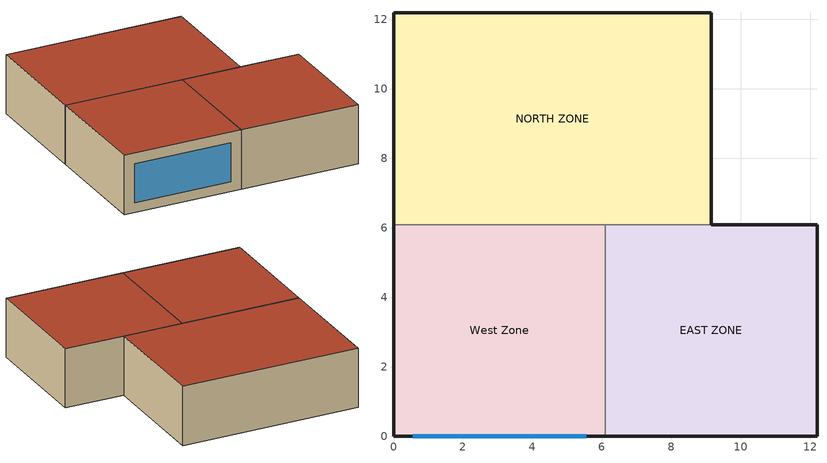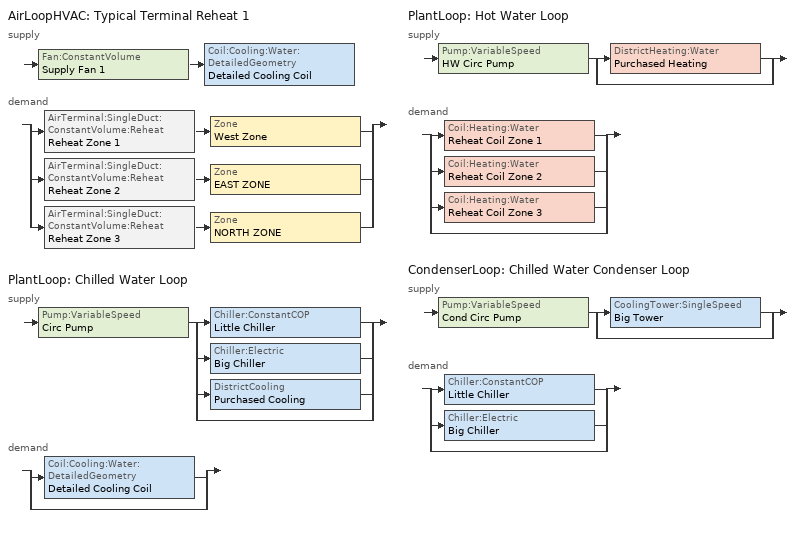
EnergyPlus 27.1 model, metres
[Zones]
West Zone
 floor ground (Slab Floor with Radiant): 0,0 0,6.1 6.1,6.1 6.1,0 z0
 wall outside (EXTWALL80): 0,6.1 0,0 6.1,0 z0:3.05
 wall to NORTH ZONE (PARTITION06): 6.1,6.1 0,6.1 z0:3.05
 wall to EAST ZONE (PARTITION06): 6.1,0 6.1,6.1 z0:3.05
 window (WIN-CON-LIGHT): 0.55,0 5.55,0 z0.5:2.5
 roof outside (ROOF34): 0,6.1 0,0 6.1,0 6.1,6.1 z3.05
EAST ZONE
 floor ground (Slab Floor with Radiant): 6.1,0 6.1,6.1 12.19,6.1 12.19,0 z0
 wall outside (EXTWALL80): 6.1,0 12.19,0 12.19,6.1 9.14,6.1 z0:3.05
 wall to NORTH ZONE (PARTITION06): 9.14,6.1 6.1,6.1 z0:3.05
 roof outside (ROOF34): 6.1,6.1 6.1,0 12.19,0 12.19,6.1 z3.05
NORTH ZONE
 floor ground (Slab Floor with Radiant): 0,6.1 0,12.19 9.14,12.19 9.14,6.1 z0
 wall outside (EXTWALL80): 9.14,6.1 9.14,12.19 0,12.19 0,6.1 z0:3.05
 roof outside (ROOF34): 0,12.19 0,6.1 9.14,6.1 9.14,12.19 z3.05
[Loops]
AirLoopHVAC 'Typical Terminal Reheat 1'
 supply: Fan:ConstantVolume 'Supply Fan 1' > Coil:Cooling:Water:DetailedGeometry 'Detailed Cooling Coil'
 demand: split
  | AirTerminal:SingleDuct:ConstantVolume:Reheat 'Reheat Zone 1' > Zone 'West Zone'
  | AirTerminal:SingleDuct:ConstantVolume:Reheat 'Reheat Zone 2' > Zone 'EAST ZONE'
  | AirTerminal:SingleDuct:ConstantVolume:Reheat 'Reheat Zone 3' > Zone 'NORTH ZONE'
PlantLoop 'Chilled Water Loop'
 supply: Pump:VariableSpeed 'Circ Pump' > split
  | Chiller:ConstantCOP 'Little Chiller'
  | Chiller:Electric 'Big Chiller'
  | DistrictCooling 'Purchased Cooling'
  | bypass
 demand: split
  | Coil:Cooling:Water:DetailedGeometry 'Detailed Cooling Coil'
  | bypass
PlantLoop 'Hot Water Loop'
 supply: Pump:VariableSpeed 'HW Circ Pump' > split
  | DistrictHeating:Water 'Purchased Heating'
  | bypass
 demand: split
  | Coil:Heating:Water 'Reheat Coil Zone 1'
  | Coil:Heating:Water 'Reheat Coil Zone 2'
  | Coil:Heating:Water 'Reheat Coil Zone 3'
  | bypass
CondenserLoop 'Chilled Water Condenser Loop'
 supply: Pump:VariableSpeed 'Cond Circ Pump' > split
  | CoolingTower:SingleSpeed 'Big Tower'
  | bypass
 demand: split
  | Chiller:ConstantCOP 'Little Chiller'
  | Chiller:Electric 'Big Chiller'
  | bypass
[Building]
NONE: North Axis {deg}=0; Terrain=Suburbs; Loads Convergence Tolerance Value {W}=0.04; Temperature Convergence Tolerance Value {deltaC}=0.4; Solar Distribution=FullInteriorAndExterior; Maximum Number of Warmup Days=25; Minimum Number of Warmup Days=6
[Site:Location]
CHICAGO_IL_USA_WMO_725300: Latitude {deg}=42; Longitude {deg}=-87.88; Time Zone {hr}=-6; Elevation {m}=190
[SizingPeriod:DesignDay] Day of Month=21; Humidity Condition Type=Wetbulb; Barometric Pressure {Pa}=99063; Rain Indicator=No; Snow Indicator=No; Daylight Saving Time Indicator=No; Solar Model Indicator=ASHRAEClearSky
Name | Month | Day Type | Maximum Dry-Bulb Temperature {C} | Daily Dry-Bulb Temperature Range {deltaC} | Wetbulb or DewPoint at Maximum Dry-Bulb {C} | Wind Speed {m/s} | Wind Direction {deg} | Sky Clearness
CHICAGO Ann Htg 99% Condns DB | 1 | WinterDesignDay | -17.3 | 0 | -17.3 | 4.9 | 270 | 0
CHICAGO Ann Clg 1% Condns DB=>MWB | 7 | SummerDesignDay | 31.5 | 10.7 | 23 | 5.3 | 230 | 1
[Site:GroundTemperature:BuildingSurface]
20.03, 20.03, 20.13, 20.3, 20.43, 20.52, 20.62, 20.77, 20.78, 20.55, 20.44, 20.2
[Material] Thermal Absorptance=0.9
Name | Roughness | Thickness {m} | Conductivity {W/m-K} | Density {kg/m3} | Specific Heat {J/kg-K} | Solar Absorptance | Visible Absorptance
A1 - 1 IN STUCCO | Smooth | 0.0253898 | 0.691831 | 1858.142 | 836.8 | 0.92 | 0.92
C4 - 4 IN COMMON BRICK | Rough | 0.101498 | 0.726422 | 1922.216 | 836.8 | 0.76 | 0.76
E1 - 3 / 4 IN PLASTER OR GYP BOARD | Smooth | 0.01905 | 0.726422 | 1601.846 | 836.8 | 0.92 | 0.92
C6 - 8 IN CLAY TILE | Smooth | 0.203302 | 0.570761 | 1121.292 | 836.8 | 0.82 | 0.82
E2 - 1 / 2 IN SLAG OR STONE | Rough | 0.0127102 | 1.435549 | 881.0155 | 1673.6 | 0.55 | 0.55
E3 - 3 / 8 IN FELT AND MEMBRANE | Rough | 0.00954024 | 0.190253 | 1121.292 | 1673.6 | 0.75 | 0.75
B5 - 1 IN DENSE INSULATION | VeryRough | 0.0253898 | 0.0432394 | 91.30524 | 836.8 | 0.5 | 0.5
C12 - 2 IN HW CONCRETE | MediumRough | 0.0509016 | 1.729577 | 2242.585 | 836.8 | 0.65 | 0.65
CONCRETE - DRIED SAND AND GRAVEL 4 IN | MediumRough | 0.1 | 1.29 | 2242.58 | 830 | 0.6 | 0.6
INS - EXPANDED EXT POLYSTYRENE R12 2 IN | Rough | 0.05 | 0.02 | 56.06 | 1210 | 0.5 | 0.5
GYP1 | MediumRough | 0.0127 | 0.7845 | 1842.12 | 988 | 0.5 | 0.5
GYP2 | MediumRough | 0.01905 | 0.7845 | 1842.12 | 988 | 0.5 | 0.5
FINISH FLOORING - TILE 1 / 16 IN | Smooth | 0.0016 | 0.17 | 1922.21 | 1250 | 0.5 | 0.5
[WindowMaterial:Glazing]
WIN-LAY-GLASS-LIGHT: Optical Data Type=SpectralAverage; Thickness {m}=0.003; Solar Transmittance at Normal Incidence=0.9; Front Side Solar Reflectance at Normal Incidence=0.031; Back Side Solar Reflectance at Normal Incidence=0.031; Visible Transmittance at Normal Incidence=0.9; Front Side Visible Reflectance at Normal Incidence=0.05; Back Side Visible Reflectance at Normal Incidence=0.05; Infrared Transmittance at Normal Incidence=0; Front Side Infrared Hemispherical Emissivity=0.84; Back Side Infrared Hemispherical Emissivity=0.84; Conductivity {W/m-K}=0.9
[Construction]
EXTWALL80: A1 - 1 IN STUCCO, C4 - 4 IN COMMON BRICK, E1 - 3 / 4 IN PLASTER OR GYP BOARD
PARTITION06: E1 - 3 / 4 IN PLASTER OR GYP BOARD, C6 - 8 IN CLAY TILE, E1 - 3 / 4 IN PLASTER OR GYP BOARD
ROOF34: E2 - 1 / 2 IN SLAG OR STONE, E3 - 3 / 8 IN FELT AND MEMBRANE, B5 - 1 IN DENSE INSULATION, C12 - 2 IN HW CONCRETE
WIN-CON-LIGHT: WIN-LAY-GLASS-LIGHT
Slab Floor with Radiant: CONCRETE - DRIED SAND AND GRAVEL 4 IN, INS - EXPANDED EXT POLYSTYRENE R12 2 IN, GYP1, GYP2, FINISH FLOORING - TILE 1 / 16 IN
[Zone] Type=1; Multiplier=1; Ceiling Height {m}=autocalculate; Volume {m3}=autocalculate
West Zone; EAST ZONE; NORTH ZONE
[People] Number of People Schedule=BLDG Sch   1; Number of People Calculation Method=people; Fraction Radiant=0.3; Activity Level Schedule=Activity Sch; Carbon Dioxide Generation Rate {m3/s-W}=3.82E-8; Mean Radiant Temperature Calculation Type=EnclosureAveraged; Work Efficiency Schedule=Work Eff Sch; Clothing Insulation Calculation Method=ClothingInsulationSchedule; Clothing Insulation Schedule=Clothing Sch; Air Velocity Schedule=Air Velo Sch; Thermal Comfort Model 1 Type=FANGER
Name | Zone or ZoneList or Space or SpaceList | Number of People
West Zone | West Zone | 3
EAST ZONE | EAST ZONE | 3
NORTH ZONE | NORTH ZONE | 4
[ElectricEquipment] Schedule=BLDG Sch   2; Design Level Calculation Method=EquipmentLevel; Fraction Latent=0; Fraction Radiant=0.3; Fraction Lost=0
Name | Zone or ZoneList or Space or SpaceList | Design Level {W}
West Zone ElecEq 1 | West Zone | 2928.751
EAST ZONE ElecEq 1 | EAST ZONE | 1464.375
NORTH ZONE ElecEq 1 | NORTH ZONE | 2928.751
[Lights] Schedule=BLDG Sch   3; Design Level Calculation Method=LightingLevel; Return Air Fraction=0; Fraction Radiant=0.2; Fraction Visible=0.2; Fraction Replaceable=0
Name | Zone or ZoneList or Space or SpaceList | Lighting Level {W}
EAST ZONE Lights 1 | EAST ZONE | 1464.375
NORTH ZONE Lights 1 | NORTH ZONE | 878.6252
[AirLoopHVAC]
Typical Terminal Reheat 1: Design Supply Air Flow Rate {m3/s}=1.3
[AvailabilityManager:Scheduled]
Reheat System 1 Avail: Schedule=FanAndCoilAvailSched
[PlantLoop] Fluid Type=Water; Minimum Loop Flow Rate {m3/s}=0; Plant Loop Volume {m3}=autocalculate; Load Distribution Scheme=Optimal
Name | Plant Equipment Operation Scheme | Maximum Loop Temperature {C} | Minimum Loop Temperature {C} | Maximum Loop Flow Rate {m3/s}
Chilled Water Loop | CW Loop Operation | 98 | 1 | 0.0011
Hot Water Loop | Hot Loop Operation | 100 | 10 | 0.0043
[SetpointManager:Scheduled] Control Variable=Temperature
Name | Schedule | Setpoint Node or NodeList
Chilled Water Loop Setpoint Manager | CW Loop Temp Schedule | Chilled Water Loop Setpoint Node List
Big Chiller Setpoint Manager | CW Loop Temp Schedule | Big Chiller Outlet Node
Little Chiller Setpoint Manager | CW Loop Temp Schedule | Little Chiller Outlet Node
Hot Water Loop Setpoint Manager | HW Loop Temp Schedule | Hot Water Loop Setpoint Node List
Supply Air Temp Manager | Seasonal Reset Supply Air Temp Sch | Supply Air Temp Nodes
[PlantEquipmentOperationSchemes]
Name | Control Scheme 1 | Control Scheme 1 Schedule | Control Scheme 2 | Control Scheme 2 Schedule
CW Loop Operation | Peak Operation | On Peak | Off Peak Operation | Off Peak
Hot Loop Operation | Purchased Only | ON
[PlantEquipmentOperation:CoolingLoad] Load Range 1 Lower Limit {W}=0
Name | Load Range 1 Upper Limit {W} | Range 1 Equipment List | Load Range 2 Lower Limit {W} | Load Range 2 Upper Limit {W} | Range 2 Equipment List | Load Range 3 Lower Limit {W} | Load Range 3 Upper Limit {W} | Range 3 Equipment List
Peak Operation | 70000 | Chiller Plant | 70000 | 245000 | Chiller Plant and Purchased | 245000 | 500000 | Purchased Only
Off Peak Operation | 900000 | All Chillers
Year Round Tower Operation | 90000000 | All Towers
[PlantEquipmentList]
Chiller Plant: Little Chiller
Chiller Plant and Purchased: Big Chiller, Purchased Cooling
Purchased Only: Purchased Cooling
All Chillers: Big Chiller, Little Chiller
heating plant: Purchased Heating
[DistrictCooling]
Purchased Cooling: Nominal Capacity {W}=680000
[Chiller:Electric]
Big Chiller: Condenser Type=WaterCooled; Nominal Capacity {W}=45000; Nominal COP {W/W}=2.75; Minimum Part Load Ratio=.15; Maximum Part Load Ratio=1; Optimum Part Load Ratio=.65; Design Condenser Inlet Temperature {C}=29.44; Temperature Rise Coefficient=2.682759; Design Chilled Water Outlet Temperature {C}=6.667; Design Chilled Water Flow Rate {m3/s}=0.0011; Design Condenser Fluid Flow Rate {m3/s}=0.0005; Coefficient 1 of Capacity Ratio Curve=0.944836; Coefficient 2 of Capacity Ratio Curve=-0.0570088; Coefficient 3 of Capacity Ratio Curve=-0.00185486; Coefficient 1 of Power Ratio Curve=1.907846; Coefficient 2 of Power Ratio Curve=-1.20499; Coefficient 3 of Power Ratio Curve=0.263462; Coefficient 1 of Full Load Ratio Curve=0.03303; Coefficient 2 of Full Load Ratio Curve=0.6852; Coefficient 3 of Full Load Ratio Curve=0.2818; Chilled Water Outlet Temperature Lower Limit {C}=5; Chiller Flow Mode=LeavingSetpointModulated
[Chiller:ConstantCOP]
Little Chiller: Nominal Capacity {W}=25000; Nominal COP {W/W}=2.5; Design Chilled Water Flow Rate {m3/s}=0.0011; Design Condenser Water Flow Rate {m3/s}=0.0011; Condenser Type=WaterCooled; Chiller Flow Mode=LeavingSetpointModulated
[Pump:VariableSpeed] Design Pump Head {Pa}=300000; Motor Efficiency=.87; Fraction of Motor Inefficiencies to Fluid Stream=0; Coefficient 1 of the Part Load Performance Curve=0; Coefficient 2 of the Part Load Performance Curve=1; Coefficient 3 of the Part Load Performance Curve=0; Coefficient 4 of the Part Load Performance Curve=0; Design Minimum Flow Rate {m3/s}=0; Pump Control Type=INTERMITTENT
Name | Design Maximum Flow Rate {m3/s} | Design Power Consumption {W}
Circ Pump; Cond Circ Pump | .0011 | 500
HW Circ Pump | .0043 | 2000
[CondenserLoop]
Chilled Water Condenser Loop: Fluid Type=Water; Condenser Equipment Operation Scheme=Tower Loop Operation; Maximum Loop Temperature {C}=80; Minimum Loop Temperature {C}=10; Maximum Loop Flow Rate {m3/s}=0.0011; Minimum Loop Flow Rate {m3/s}=0; Condenser Loop Volume {m3}=autocalculate; Load Distribution Scheme=SequentialLoad
[SetpointManager:FollowOutdoorAirTemperature]
MyCondenserControl: Control Variable=Temperature; Reference Temperature Type=OutdoorAirWetBulb; Offset Temperature Difference {deltaC}=0; Maximum Setpoint Temperature {C}=80; Minimum Setpoint Temperature {C}=10; Setpoint Node or NodeList=Condenser Supply Outlet Node
[CondenserEquipmentOperationSchemes]
Tower Loop Operation: Control Scheme 1=Year Round Tower Operation; Control Scheme 1 Schedule=ON
[CondenserEquipmentList]
All Towers: Big Tower
[CoolingTower:SingleSpeed]
Big Tower: Design Water Flow Rate {m3/s}=.0011; Design Air Flow Rate {m3/s}=16; Design Fan Power {W}=1000; Design U-Factor Times Area Value {W/K}=1750; Free Convection Regime Air Flow Rate {m3/s}=0; Free Convection Regime U-Factor Times Area Value {W/K}=0; Performance Input Method=UFactorTimesAreaAndDesignWaterFlowRate
[PlantEquipmentOperation:HeatingLoad]
Purchased Only: Load Range 1 Lower Limit {W}=0; Load Range 1 Upper Limit {W}=1000000; Range 1 Equipment List=heating plant
[DistrictHeating:Water]
Purchased Heating: Nominal Capacity {W}=1000000
[ZoneControl:Thermostat] Control Type Schedule=Zone Control Type Sched; Control 1=Heating Setpoint with SB; Control 2=Cooling Setpoint with SB
Name | Zone or ZoneList
Zone 1 Thermostat | West Zone
Zone 2 Thermostat | EAST ZONE
Zone 3 Thermostat | NORTH ZONE
[ThermostatSetpoint:SingleHeating]
Heating Setpoint with SB: Setpoint Temperature Schedule=Heating Setpoints
[ThermostatSetpoint:SingleCooling]
Cooling Setpoint with SB: Setpoint Temperature Schedule=Cooling Setpoints
[Zone equipment]
West Zone: Reheat Zone 1, Zone 1 Radiant Heater
EAST ZONE: Reheat Zone 2, Zone 2 Radiant Heater
NORTH ZONE: Reheat Zone 3, Zone 3 Radiant Heater
[Fan:ConstantVolume]
Supply Fan 1: Availability Schedule=CoolingCoilAvailSched; Fan Total Efficiency=0.7; Pressure Rise {Pa}=600; Maximum Flow Rate {m3/s}=1.3; Motor Efficiency=0.9; Motor In Airstream Fraction=1
[Coil:Cooling:Water:DetailedGeometry]
Detailed Cooling Coil: Availability Schedule=CoolingCoilAvailSched; Maximum Water Flow Rate {m3/s}=0.0011; Tube Outside Surface Area {m2}=6.23816; Total Tube Inside Area {m2}=6.20007; Fin Surface Area {m2}=101.716; Minimum Airflow Area {m2}=0.810606; Coil Depth {m}=0.165098; Fin Diameter {m}=0.435072; Fin Thickness {m}=0.00149998; Tube Inside Diameter {m}=0.01445; Tube Outside Diameter {m}=0.0158798; Tube Thermal Conductivity {W/m-K}=385.765; Fin Thermal Conductivity {W/m-K}=203.883; Fin Spacing {m}=0.00181429; Tube Depth Spacing {m}=0.0258998; Number of Tube Rows=6; Number of Tubes per Row=16
[AirTerminal:SingleDuct:ConstantVolume:Reheat] Availability Schedule=CoolingCoilAvailSched; Minimum Hot Water or Steam Flow Rate {m3/s}=0; Convergence Tolerance=0.001
Name | Maximum Air Flow Rate {m3/s} | Reheat Coil | Maximum Hot Water or Steam Flow Rate {m3/s}
Reheat Zone 1 | 0.47 | Reheat Coil Zone 1 | 0.0013
Reheat Zone 2 | 0.36 | Reheat Coil Zone 2 | 0.0012
Reheat Zone 3 | 0.47 | Reheat Coil Zone 3 | 0.0013
[Coil:Heating:Water] Availability Schedule=CoolingCoilAvailSched; U-Factor Times Area Value {W/K}=400; Performance Input Method=UFactorTimesAreaAndDesignWaterFlowRate; Rated Capacity {W}=autosize; Rated Inlet Water Temperature {C}=82.2; Rated Inlet Air Temperature {C}=16.6; Rated Outlet Water Temperature {C}=71.1; Rated Outlet Air Temperature {C}=32.2
Name | Maximum Water Flow Rate {m3/s}
Reheat Coil Zone 1 | 0.0013
Reheat Coil Zone 2 | 0.0012
Reheat Coil Zone 3 | 0.0018
[ZoneHVAC:HighTemperatureRadiant] Availability Schedule=RadiantPanelAvailSched; Heating Design Capacity Method=HeatingDesignCapacity; Fuel Type=Electricity; Combustion Efficiency=1; Fraction of Input Converted to Radiant Energy=0.8; Fraction of Input Converted to Latent Energy=0; Fraction of Input that Is Lost=0; Heating Throttling Range {deltaC}=2; Heating Setpoint Temperature Schedule=Radiant Heating Setpoints; Fraction of Radiant Energy Incident on People=0.04; Fraction of Radiant Energy to Surface 1=0.8; Fraction of Radiant Energy to Surface 2=0.04; Fraction of Radiant Energy to Surface 3=0.04; Fraction of Radiant Energy to Surface 4=0.04; Fraction of Radiant Energy to Surface 5=0.04
Name | Zone | Heating Design Capacity {W} | Temperature Control Type | Surface 1 | Surface 2 | Surface 3 | Surface 4 | Surface 5
Zone 1 Radiant Heater | West Zone | 10000 | MeanAirTemperature | Zn001:Flr001 | Zn001:Wall001 | Zn001:Wall002 | Zn001:Wall003 | Zn001:Wall004
Zone 2 Radiant Heater | EAST ZONE | 10000 | MeanRadiantTemperature | Zn002:Flr001 | Zn002:Wall001 | Zn002:Wall002 | Zn002:Wall003 | Zn002:Wall004
Zone 3 Radiant Heater | NORTH ZONE | 15000 | OperativeTemperature | Zn003:Flr001 | Zn003:Wall001 | Zn003:Wall002 | Zn003:Wall003 | Zn003:Wall004
[Controller:WaterCoil]
Main Cooling Coil Controller: Control Variable=Temperature; Action=Reverse; Actuator Variable=FLOW; Controller Convergence Tolerance {deltaC}=0.1; Maximum Actuated Flow {m3/s}=0.0011; Minimum Actuated Flow {m3/s}=0
[Schedule:Compact]
ACTIVITY SCH: Through: 12/31, For: Alldays, Until: 24:00, 131.8
WORK EFF SCH: Through: 12/31, For: Alldays, Until: 24:00, 0
CLOTHING SCH; ON: Through: 12/31, For: Alldays, Until: 24:00, 1
AIR VELO SCH: Through: 12/31, For: Alldays, Until: 24:00, 0.137
BLDG SCH   1: Through: 12/31, For: Monday Tuesday Wednesday Thursday Friday SummerDesignDay WinterDesignDay, Until: 6:00, 0, Until: 7:00, 0.1, Until: 8:00, 0.5, Until: 12:00, 1, Until: 13:00, 0.5, Until: 16:00, 1, Until: 17:00, 0.5, Until: 18:00, 0.1, Until: 24:00, 0, For: Sunday Saturday Holiday CustomDay1 CustomDay2, Until: 24:00, 0
BLDG SCH   2: Through: 12/31, For: Monday Tuesday Wednesday Thursday Friday SummerDesignDay WinterDesignDay, Until: 8:00, 0, Until: 18:00, 1, Until: 24:00, 0, For: Sunday Saturday Holiday CustomDay1 CustomDay2, Until: 24:00, 0
BLDG SCH   3: Through: 12/31, For: Monday Tuesday Wednesday Thursday Friday SummerDesignDay WinterDesignDay, Until: 6:00, 0.05, Until: 7:00, 0.2, Until: 17:00, 1, Until: 18:00, 0.5, Until: 24:00, 0.05, For: Sunday Saturday Holiday CustomDay1 CustomDay2, Until: 24:00, 0.05
ON PEAK: Through: 12/31, For: Alldays, Until: 9:00, 0, Until: 18:00, 1, Until: 24:00, 0
OFF PEAK: Through: 12/31, For: Alldays, Until: 9:00, 1, Until: 18:00, 0, Until: 24:00, 1
SEASONAL RESET SUPPLY AIR TEMP SCH: Through: 3/31, For: Alldays, Until: 24:00, 16, Through: 9/30, For: Alldays, Until: 24:00, 13, Through: 12/31, For: Alldays, Until: 24:00, 16
CW LOOP TEMP SCHEDULE: Through: 12/31, For: Alldays, Until: 24:00, 6.67
HW LOOP TEMP SCHEDULE: Through: 12/31, For: Alldays, Until: 24:00, 60
FANANDCOILAVAILSCHED: Through: 3/31, For: Alldays, Until: 24:00, 1, Through: 9/30, For: Monday Tuesday Wednesday Thursday Friday SummerDesignDay, Until: 7:00, 0, Until: 17:00, 1, Until: 24:00, 0, For: Sunday Saturday Holiday WinterDesignDay CustomDay1 CustomDay2, Until: 24:00, 0, Through: 12/31, For: Alldays, Until: 24:00, 1
RADIANTPANELAVAILSCHED: Through: 3/31, For: Alldays, Until: 24:00, 1, Through: 9/30, For: Alldays, Until: 24:00, 0, Through: 12/31, For: Alldays, Until: 24:00, 1
COOLINGCOILAVAILSCHED: Through: 3/31, For: Alldays, Until: 24:00, 0, Through: 9/30, For: Monday Tuesday Wednesday Thursday Friday SummerDesignDay, Until: 7:00, 0, Until: 17:00, 1, Until: 24:00, 0, For: Sunday Saturday Holiday WinterDesignDay CustomDay1 CustomDay2, Until: 24:00, 0, Through: 12/31, For: Alldays, Until: 24:00, 0
HEATING SETPOINTS: Through: 12/31, For: Alldays, Until: 7:00, 15, Until: 17:00, 20, Until: 24:00, 15
RADIANT HEATING SETPOINTS: Through: 12/31, For: Alldays, Until: 7:00, 12, Until: 17:00, 17, Until: 24:00, 12
COOLING SETPOINTS: Through: 12/31, For: Alldays, Until: 7:00, 30, Until: 17:00, 24, Until: 24:00, 30
ZONE CONTROL TYPE SCHED: Through: 3/31, For: Alldays, Until: 24:00, 1, Through: 9/30, For: Alldays, Until: 24:00, 2, Through: 12/31, For: Alldays, Until: 24:00, 1
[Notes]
RadHiTempElecTermReheat.idf
Basic file description:  1 story building divided into 3 interior conditioned zones. Roof with no plenum.
No ground contact with floor.
Highlights:              Basic example of an electric high temperature radiant heating system.
Simulation Location/Run: CHICAGO_IL_USA_WMO_725300, 2 design days, 1 run period,
Run Control executes the design days only.
Location:                Chicago, IL
Design Days:             CHICAGO_IL_USA Annual Heating 99%, MaxDB=-17.3°C
CHICAGO_IL_USA Annual Cooling (DB=>MWB) 1%, MaxDB=31.5°C MWB=23°C
Run Period (Weather File): none
Run Control:             No Zone or System sizing required (design days only, see RUN CONTROL object)
Building: Single floor rectangular L-shaped building 40 ft south wall, 40 ft west wall, zone height 10 feet.
There is a single window in the West Zone south wall. The walls are 1 in stucco over 4 in common brick
and gypboard. The roof is a built up roof with 1/2 in stone over 3/8 in felt over 1 in dense insulation
supported by 2 in heavy weight concrete. The window is single pane 3mm clear.
The window to wall ratio is approximately 0.07.
The building is oriented due north.
Floor Area:        130.1 m2 (1403 ft2)
Number of Stories: 1
Zone Description Details:
|       West         |         East           |    window = *
Internal gains description:     ZONE West      - lighting is 0 watts, equip is 2928.751 watts, 3 occupants
Internal gains description:     ZONE North     - lighting is 878.6252 watts, equip is 2928.751 watts, 4 occupants
Internal gains description:     ZONE East      - lighting is 1464.375 watts, equip is 1464.375 watts, 3 occupants
Interzone Surfaces:             3 interzone surfaces (see diagram)
Internal Mass:                  None
Windows:                        1 - single pane clear 3mm glass
Detached Shading:               None
Daylight:                       None
Natural Ventilation:            None
Compact Schedules:              Yes
Solair Distribution:            FullInteriorAndExterior
HVAC:                           An electric high temperature heater is used in all zones for heating; cooling is via a
3 zone terminal reheat system using single constant volume air loop. Central chilled
water coil scheduled to provide 16 C winter and 13 C summer supply air temperature.
Terminal reheat coils trim supply air temperature to meet zone thermostat set point.
Thermostat setting at 20 C in winter with 15 C set back temperature, 24 C in summer
with 30 C set back temperature. Cooling coil off in winter, reheat coil on all year.
Switch between heating and cooling happens via schedules--heating mode is considered
October through March while cooling is April through September.  If a heating load
takes place during cooling mode, the terminal reheat system covers the load.  If a
cooling load happens during heating mode, the load goes unmet.
Zonal Equipment:                AirTerminal:SingleDuct:ConstantVolume:Reheat, HIGH TEMP RADIANT SYSTEM
Central Air Handling Equipment: Yes
System Equipment Autosize:      No (chilled water, condenser, and hot water loop volumes are autosized)
Purchased Cooling:              No
Purchased Heating:              No
Purchased Chilled Water:        Yes (only used if alternate priority control equipment list is selected)
Purchased Hot Water:            Yes
Coils:                          Coil:Cooling:Water:DetailedGeometry
Pumps:                          Pump:VariableSpeed
Boilers:                        None
Chillers:                       Chiller:Electric (PlantEquipmentOperation:CoolingLoad set up for electric chiller only)
Chiller:ConstantCOP or DistrictCooling may be used if desired in various
combinations by changing priority control equipment list name in
PlantEquipmentOperation:CoolingLoad object.
Towers:                         2 ea. CoolingTower:SingleSpeed in series (leaving water set point = 35 C, each
towers UA = 175, water flow rate = 0.0011 m3/s, air flow rate = 8 m3/s, capacity is
determined using UA and Design Water Flow Rate method)
Standard Reports:               None
Timestep or Hourly Variables:   Timestep
Time bins Report:               None
HTML Report:                    None
Environmental Emissions:        None
Utility Tariffs:                None
